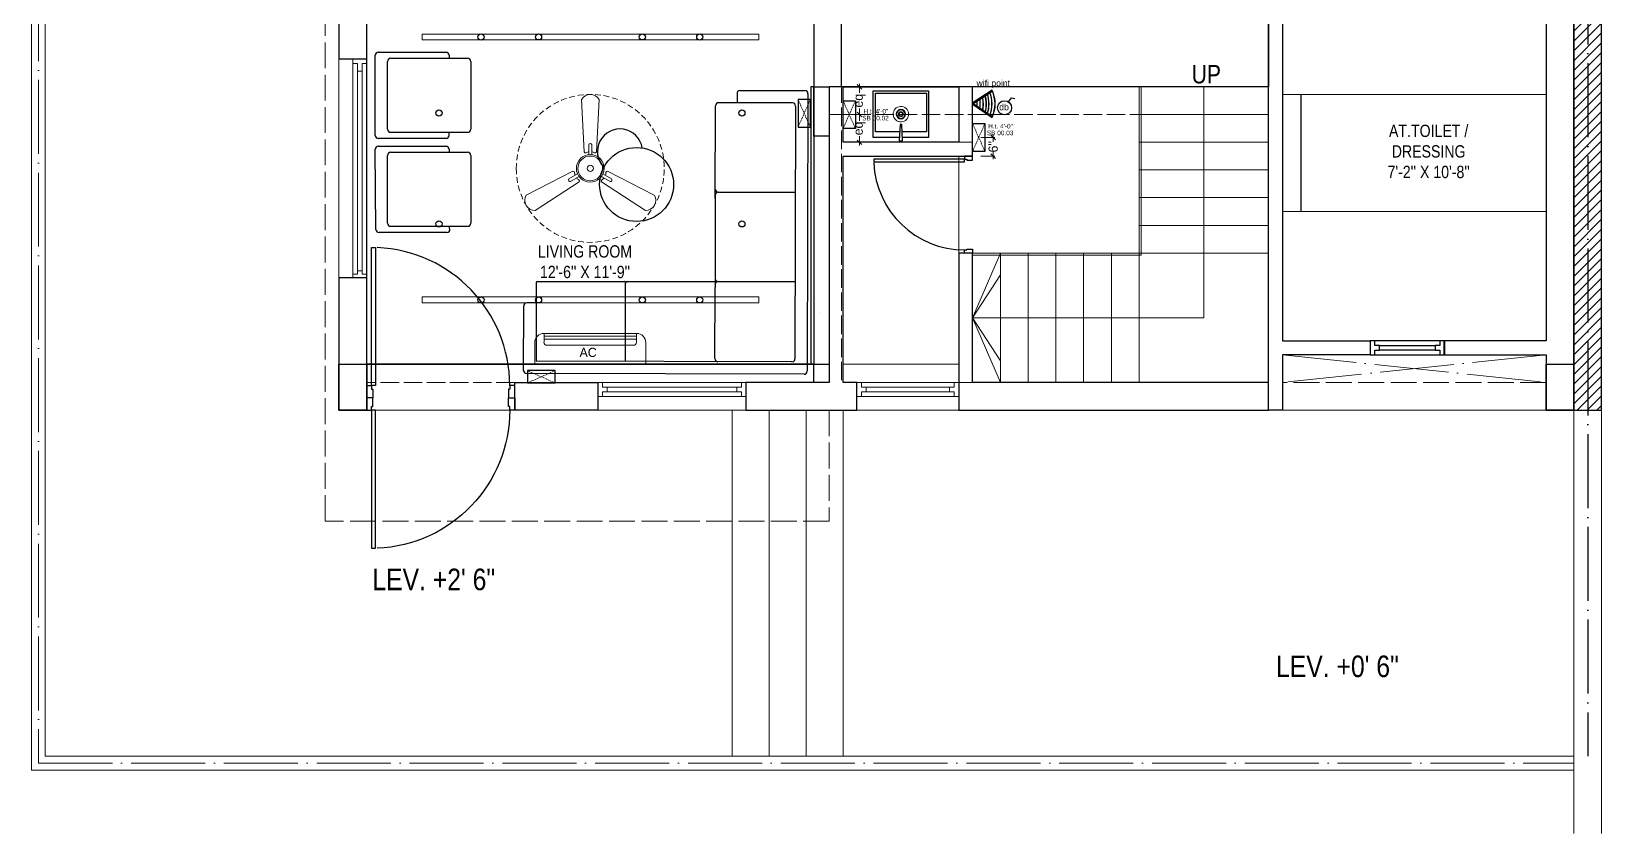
# Model space of a CAD drawing. Header units: millimetres. Extents: x 35877 to 3066687, y -650199 to -40525.
# Drawn here: x 147942 to 148451, y -180470 to -180210 of the extents above; entities that cross this region are included whole.
import ezdxf

# ---------------------------------------------------------------- set-up
doc = ezdxf.new("R2010")
doc.units = ezdxf.units.MM
doc.header["$MEASUREMENT"] = 0
doc.header["$PDMODE"] = 35
for name, pattern in [('ACAD_ISO02W100', [15, 12, -3]), ('ACAD_ISO04W100', [30, 24, -3, 0, -3]), ('DASHED', [0.75, 0.5, -0.25]), ('DASHED2', [0.375, 0.25, -0.125])]:
    doc.linetypes.add(name, pattern=pattern)
doc.layers.get('Defpoints').update_dxf_attribs({"color": 220})
for name, color, linetype, lineweight in [('$TD_AUDIT_GENERATED_(A0BDF17)', 32, 'Continuous', 30), ('COLUMN', 1, 'Continuous', 30), ('dim05', 1, 'Continuous', 13), ('el', 7, 'Continuous', 20), ('ELEC-wires', 1, 'DASHED2', 13), ('Electrical', 84, 'Continuous', 30), ('FIRST FLOOR ( TEXT )', 7, 'Continuous', 9), ('FUR', 250, 'Continuous', 0), ('FURNITURE', 32, 'Continuous', 9), ('furniture dimensions', 1, 'DASHED', 0), ('GROUND FLOOR', 7, 'Continuous', 9), ('GROUND FLOOR  ( HATCH )', 251, 'Continuous', 9), ('GROUND FLOOR  ( PLINE )', 251, 'Continuous', 30), ('GROUND FLOOR ( DW_RAIL )', 7, 'Continuous', 9), ('GROUND FLOOR ( STAIR )', 251, 'Continuous', 9), ('Labelling', 1, 'Continuous', 25), ('Text', 7, 'Continuous', 15), ('wall', 7, 'Continuous', 30), ('X_PLOT', 1, 'Continuous', 9)]:
    doc.layers.add(name, color=color, linetype=linetype, lineweight=lineweight)
for name, color, linetype in [('AR DOOR', 40, 'Continuous'), ('AR ELE-5', 134, 'Continuous'), ('GROUND FLOOR  ( Text )', 251, 'Continuous'), ('Labels and Texts', 8, 'Continuous')]:
    doc.layers.add(name, color=color, linetype=linetype)
doc.layers.add('XX~SLAB ( PLINE )', color=251, linetype='Continuous', plot=False)
doc.styles.add('century g', font='GOTHIC.TTF')
doc.styles.add("Cn_BT_0'-0", font='swissc.ttf')
doc.styles.add('KATHA', font='swissc.ttf')
doc.styles.get("Standard").update_dxf_attribs({"font": 'arial.ttf', "height": 6})
doc.styles.add('TEXT', font='eurr____.ttf')
doc.dimstyles.new('Archana', dxfattribs={"dimtxt": 2, "dimasz": 0.75, "dimexe": 0.5, "dimexo": 0.5, "dimgap": 0, "dimtad": 0, "dimzin": 0, "dimdsep": 46, "dimlunit": 4, "dimtxsty": 'century g', "dimblk": 'OBLIQUE', "dimcen": 0, "dimdle": 1, "dimclrd": 256, "dimclre": 256, "dimclrt": 256, "dimadec": 0, "dimazin": 0, "dimtfac": 1, "dimtofl": 0, "dimtmove": 1, "dimatfit": 3, "dimfxl": 1, "dimfxlon": 1, "dimtolj": 1, "dimtzin": 0, "dimlwd": -1, "dimlwe": -1, "dimarcsym": 0})

# ---------------------------------------------------------------- blocks, each defined once
blk = doc.blocks.new('*U18')
for points in [[(0, 0), (0, 1120), (-30, 1120), (-30, 0)], [(40, 0), (0, 0), (0, -30), (-10, -30), (-10, -100), (40, -100)], [(-1160, 0), (-1120, 0), (-1120, -30), (-1110, -30), (-1110, -100), (-1160, -100)]]:
    blk.add_lwpolyline(points, close=True)
at = {"layer": 'AR ELE-5', "linetype": 'ByBlock', "ltscale": 15}
blk.add_arc((2, -1), 1122, 92.373, 179.9653, dxfattribs=at)
blk = doc.blocks.new('*U20')
for points in [[(0, 0), (0, 1120), (30, 1120), (30, 0)], [(-40, 0), (0, 0), (0, -30), (10, -30), (10, -100), (-40, -100)], [(1160, 0), (1120, 0), (1120, -30), (1110, -30), (1110, -100), (1160, -100)]]:
    blk.add_lwpolyline(points, close=True)
at = {"layer": 'AR ELE-5', "linetype": 'ByBlock', "ltscale": 15}
blk.add_arc((-2, -1), 1122, 0.0347, 87.627, dxfattribs=at)
blk = doc.blocks.new('fan')
at = {"layer": 'Electrical', "lineweight": 15, "ltscale": 20}
for p, q in [((3300835.29, -509900.78), (3300836.47, -509923.43)), ((3300841.81, -509923.43), (3300842.99, -509900.78)), ((3300838.47, -509924.57), (3300838.47, -509920.25)), ((3300839.81, -509920.28), (3300839.81, -509924.57)), ((3300831.66, -509931.77), (3300811.45, -509942.07)), ((3300815.3, -509948.74), (3300834.33, -509936.39)), ((3300829.93, -509935.08), (3300833.64, -509932.93)), ((3300834.31, -509934.09), (3300830.57, -509936.25)), ((3300843.95, -509936.39), (3300862.98, -509948.74)), ((3300847.68, -509936.23), (3300843.97, -509934.09)), ((3300844.64, -509932.93), (3300848.38, -509935.09)), ((3300866.83, -509942.07), (3300846.62, -509931.77))]:
    blk.add_line(p, q, dxfattribs=at)
at = {"layer": 'Electrical', "linetype": 'DASHED', "lineweight": 15, "ltscale": 5}
blk.add_circle((3300839.14, -509930.53), 32, dxfattribs=at)
at = {"layer": 'Electrical', "lineweight": 15, "ltscale": 20}
for centre, major_axis, start_param, end_param in [((3300839.14, -509902.94), (3.12, 3.12), -0.272136, 1.842967), ((3300839.14, -509930.53), (4.24, -4.24), 3.14161, 9.424795), ((3300837.1, -509923.08), (0.51, 0.51), 2.863014, 4.257784), ((3300839.14, -509926.42), (2.27, -2.27), 2.565057, 2.951308), ((3300839.13, -509920.5), (0.501, 0.501), -0.465536, 1.983618), ((3300839.14, -509926.42), (2.27, 2.27), 0.19032, 0.57657), ((3300841.18, -509923.08), (0.51, -0.51), 5.167028, 6.561799), ((3300839.14, -509930.53), (3.77, -3.77), 1.749190548672175e-05, 6.283202799085073), ((3300839.14, -509930.53), (0.943, 0.943), 1.570814, 7.853999), ((3300830.46, -509935.55), (0.501, -0.501), 3.199655, 5.648809), ((3300831.67, -509932.49), (0.51, -0.51), 0.978238, 2.373008), ((3300835.59, -509932.58), (2.27, -2.27), 3.855511, 4.241762), ((3300835.59, -509932.58), (2.27, -2.27), 4.659452, 5.045703), ((3300833.71, -509936.02), (0.51, 0.51), -1.325776, 0.068994), ((3300844.57, -509936.02), (0.51, -0.51), 3.072633, 4.467404), ((3300842.69, -509932.58), (2.27, 2.27), 4.37911, 4.765361), ((3300842.69, -509932.58), (2.27, 2.27), 5.183051, 5.569301), ((3300846.61, -509932.49), (0.51, -0.51), 2.339416, 3.734186), ((3300847.83, -509935.54), (0.501, 0.501), 3.723254, 6.172408), ((3300815.25, -509944.32), (3.12, -3.12), 3.393055, 5.508159), ((3300863.03, -509944.32), (3.12, -3.12), 5.48745, 7.602554)]:
    blk.add_ellipse(centre, major_axis=major_axis, ratio=1, start_param=start_param, end_param=end_param, dxfattribs=at)
blk = doc.blocks.new('ac paln')
at = {"layer": 'Electrical', "lineweight": 15}
for p, q in [((389238.69, -37646.36), (389238.69, -37610.34)), ((389238.69, -37610.34), (389245.67, -37610.34)), ((389244.81, -37642.35), (389244.81, -37614.35)), ((389245.81, -37613.35), (389248.68, -37613.35)), ((389246.82, -37643.35), (389246.82, -37613.35)), ((389247.82, -37643.35), (389247.82, -37613.35)), ((389248.68, -37613.35), (389248.68, -37643.35)), ((389248.68, -37643.35), (389248.68, -37613.35)), ((389245.81, -37643.35), (389248.68, -37643.35)), ((389248.68, -37643.35), (389248.68, -37643.35)), ((389245.67, -37646.36), (389238.69, -37646.36))]:
    blk.add_line(p, q, dxfattribs=at)
for centre, start, end in [((389245.67, -37613.35), 0, 90), ((389245.67, -37643.35), 270, 0)]:
    blk.add_arc(centre, 3.01, start, end, dxfattribs=at)
at = {"layer": 'Electrical', "lineweight": 15, "extrusion": (0, 0, -1)}
for centre, start_param, end_param in [((389245.81, -37614.35), -0.785398, 0.785398), ((389245.81, -37642.35), 3.926991, 5.497787)]:
    blk.add_ellipse(centre, major_axis=(-0.71, 0.71), ratio=1, start_param=start_param, end_param=end_param, dxfattribs=at)
at = {"layer": 'Text', "style": 'TEXT'}
blk.add_text('AC', height=3, rotation=270, dxfattribs=at).set_placement((389241.02, -37624.87))
blk = doc.blocks.new('asaasd')
at = {"layer": 'Electrical', "color": 5, "lineweight": 5, "ltscale": 8}
blk.add_ellipse((4539.27, 3683.15), major_axis=(1.69, -1.84), ratio=1, start_param=-0.785398, end_param=5.497787, dxfattribs=at)
at = {"layer": 'Electrical', "color": 5, "ltscale": 8}
for major_axis, start_param, end_param in [((1.02, -1.1), -0.785398, 5.497787), ((-1.01, -0.93), 0.785398, 7.068583), ((-0.544, -0.501), 0.785398, 7.068583), ((-0.453, -0.417), 0.785398, 7.068583)]:
    blk.add_ellipse((4539.27, 3683.15), major_axis=major_axis, ratio=1, start_param=start_param, end_param=end_param, dxfattribs=at)
blk = doc.blocks.new('6616')
at = {"color": 242, "linetype": 'DASHED', "true_color": 0xcd2027}
for p, q in [((386784.79, -36915.77), (386775.78, -36911.78)), ((386784.79, -36911.78), (386775.78, -36915.77))]:
    blk.add_line(p, q, dxfattribs=at)
at = {"layer": 'ELEC-wires', "color": 5, "linetype": 'ByBlock', "lineweight": 30, "ltscale": 4}
blk.add_lwpolyline([(386775.78, -36911.78), (386784.79, -36911.78), (386784.79, -36915.77), (386775.78, -36915.77)], close=True, dxfattribs=at)
blk = doc.blocks.new('WIFI')
at = {"layer": '$TD_AUDIT_GENERATED_(A0BDF17)', "lineweight": 13, "true_color": 0xc7c8ca}
h = blk.add_hatch(color=9, dxfattribs=at)
h.dxf.hatch_style = 1
h.paths.add_polyline_path([(3320075.15, -510037.5), (3320075.24, -510037.64, -0.206837), (3320083.72, -510037.64), (3320083.82, -510037.5, 0.208331)])
h.paths.add_polyline_path([(3320075.66, -510038.29), (3320075.76, -510038.44, -0.179121), (3320083.18, -510038.42), (3320083.28, -510038.28, 0.181041)])
h.paths.add_polyline_path([(3320076.19, -510039.11), (3320076.29, -510039.25, -0.151306), (3320082.61, -510039.23), (3320082.71, -510039.09, 0.153663)])
h.paths.add_polyline_path([(3320076.65, -510039.81), (3320076.74, -510039.95, -0.127939), (3320082.13, -510039.93), (3320082.23, -510039.78, 0.130675)])
h.paths.add_polyline_path([(3320077.21, -510040.67), (3320077.31, -510040.82, -0.099586), (3320081.53, -510040.79), (3320081.63, -510040.64, 0.102799)])
h.paths.add_polyline_path([(3320077.79, -510041.56), (3320077.89, -510041.71, -0.070714), (3320080.9, -510041.69), (3320081.01, -510041.54, 0.074439)])
h.paths.add_polyline_path([(3320080.36, -510042.46, 0.045415), (3320078.39, -510042.48), (3320078.5, -510042.64, -0.041129), (3320080.25, -510042.62)])
at = {"layer": '$TD_AUDIT_GENERATED_(A0BDF17)', "color": 5, "lineweight": 53}
for q in [(3320075.15, -510037.5), (3320083.82, -510037.5)]:
    blk.add_line((3320079.34, -510043.93), q, dxfattribs=at)
at = {"layer": '$TD_AUDIT_GENERATED_(A0BDF17)', "lineweight": 13}
for centre, radius, start, end in [((3320079.48, -510047.46), 10.86, 66.4636, 113.5364), ((3320079.48, -510048.46), 10.86, 69.5551, 110.602), ((3320079.48, -510048.46), 10.69, 69.7839, 110.4045), ((3320079.48, -510049.45), 10.86, 72.6901, 107.6338), ((3320079.48, -510049.45), 10.69, 72.9716, 107.3874), ((3320079.48, -510050.29), 10.86, 75.3462, 105.1259), ((3320079.48, -510051.29), 10.86, 78.5929, 102.0702), ((3320079.48, -510051.29), 10.69, 78.9794, 101.7278), ((3320079.48, -510052.28), 10.86, 81.9217, 98.9505), ((3320079.48, -510052.28), 10.69, 82.3715, 98.5509), ((3320079.48, -510053.28), 10.86, 85.3513, 95.7524), ((3320079.48, -510053.28), 10.69, 85.8705, 95.2913)]:
    blk.add_arc(centre, radius, start, end, dxfattribs=at)
at = {"layer": '$TD_AUDIT_GENERATED_(A0BDF17)', "color": 252, "lineweight": 13, "true_color": 0x939598}
blk.add_arc((3320079.48, -510047.46), 10.69, 66.6419, 113.3863, dxfattribs=at)
at = {"layer": 'Labels and Texts', "lineweight": 13}
blk.add_arc((3320079.48, -510050.29), 10.69, 75.6739, 104.837, dxfattribs=at)
blk = doc.blocks.new('_Oblique')
at = {"layer": 'wall', "color": 0, "lineweight": -2}
blk.add_line((-0.5, -0.5), (0.5, 0.5), dxfattribs=at)
blk = doc.blocks.new('*D873')
at = {"layer": 'Defpoints', "color": 0, "linetype": 'Continuous', "lineweight": 0, "transparency": 16777216}
for p in [(148205.44, -180227.52), (148205.44, -180236.52), (148210.77, -180236.52)]:
    blk.add_point(p, dxfattribs=at)
at = {"layer": 'furniture dimensions', "color": 5, "linetype": 'ByBlock', "transparency": 16777216}
blk.add_line((148206.77, -180227.52), (148211.27, -180227.52), dxfattribs=at)
at = {"layer": 'furniture dimensions', "color": 5, "linetype": 'Continuous', "transparency": 16777216}
for p, q in [((148210.77, -180226.52), (148210.77, -180229.5)), ((148206.77, -180236.52), (148211.27, -180236.52)), ((148210.77, -180237.52), (148210.77, -180234.53))]:
    blk.add_line(p, q, dxfattribs=at)
at = {"layer": 'furniture dimensions', "color": 5, "linetype": 'Continuous', "transparency": 16777216, "xscale": 1.5, "yscale": 1.5, "zscale": 1.5}
for p, rotation in [((148210.77, -180227.52), 90), ((148210.77, -180236.52), 270)]:
    blk.add_blockref('_Oblique', p, dxfattribs=dict(at, rotation=rotation))
at = {"layer": 'furniture dimensions', "linetype": 'Continuous', "lineweight": 0, "transparency": 16777216, "insert": (148210.77, -180232.02), "char_height": 3, "attachment_point": 5, "rotation": 90, "style": 'century g'}
blk.add_mtext('\\A1;eq', dxfattribs=at)
blk = doc.blocks.new('*D874')
at = {"layer": 'Defpoints', "color": 0, "linetype": 'Continuous', "lineweight": 0, "transparency": 16777216}
for p in [(148205.44, -180236.52), (148210.77, -180236.52), (148205.44, -180245.52)]:
    blk.add_point(p, dxfattribs=at)
at = {"layer": 'furniture dimensions', "color": 5, "linetype": 'Continuous', "transparency": 16777216}
for p, q in [((148206.77, -180236.52), (148211.27, -180236.52)), ((148210.77, -180235.52), (148210.77, -180238.5)), ((148210.77, -180246.52), (148210.77, -180243.53))]:
    blk.add_line(p, q, dxfattribs=at)
at = {"layer": 'furniture dimensions', "color": 5, "linetype": 'ByBlock', "transparency": 16777216}
blk.add_line((148206.77, -180245.52), (148211.27, -180245.52), dxfattribs=at)
at = {"layer": 'furniture dimensions', "color": 5, "linetype": 'Continuous', "transparency": 16777216, "xscale": 1.5, "yscale": 1.5, "zscale": 1.5}
for p, rotation in [((148210.77, -180236.52), 90), ((148210.77, -180245.52), 270)]:
    blk.add_blockref('_Oblique', p, dxfattribs=dict(at, rotation=rotation))
at = {"layer": 'furniture dimensions', "linetype": 'Continuous', "lineweight": 0, "transparency": 16777216, "insert": (148210.77, -180241.02), "char_height": 3, "attachment_point": 5, "rotation": 90, "style": 'century g'}
blk.add_mtext('\\A1;eq', dxfattribs=at)
blk = doc.blocks.new('*D877')
at = {"layer": 'Defpoints', "color": 0, "linetype": 'Continuous', "lineweight": 0, "transparency": 16777216}
for p in [(148249.43, -180243.95), (148247.44, -180250.02), (148254.12, -180250.02)]:
    blk.add_point(p, dxfattribs=at)
at = {"layer": 'furniture dimensions', "color": 5, "linetype": 'ByBlock', "transparency": 16777216}
blk.add_line((148250.12, -180243.95), (148254.62, -180243.95), dxfattribs=at)
at = {"layer": 'furniture dimensions', "color": 5, "linetype": 'Continuous', "transparency": 16777216}
for p, q in [((148254.12, -180242.95), (148254.12, -180245.37)), ((148254.12, -180251.02), (148254.12, -180248.6)), ((148250.12, -180250.02), (148254.62, -180250.02))]:
    blk.add_line(p, q, dxfattribs=at)
at = {"layer": 'furniture dimensions', "color": 5, "linetype": 'Continuous', "transparency": 16777216, "xscale": 1.5, "yscale": 1.5, "zscale": 1.5}
for p, rotation in [((148254.12, -180243.95), 90), ((148254.12, -180250.02), 270)]:
    blk.add_blockref('_Oblique', p, dxfattribs=dict(at, rotation=rotation))
at = {"layer": 'furniture dimensions', "linetype": 'Continuous', "lineweight": 0, "transparency": 16777216, "insert": (148254.12, -180246.98), "char_height": 3, "attachment_point": 5, "rotation": 90, "style": 'century g'}
blk.add_mtext('\\A1;6"', dxfattribs=at)

msp = doc.modelspace()

# ---------------------------------------------------------------- hatches: boundary and pattern name
at = {"layer": 'GROUND FLOOR  ( HATCH )', "transparency": 33554687}
h = msp.add_hatch(dxfattribs=at)
h.set_pattern_fill('ANSI31', color=6, scale=18, style=0)
h.set_pattern_definition([(45, (31910.7547, -17713.3043), (-1.590990258, 1.590990258), [])])
h.paths.add_polyline_path([(148451.441, -179988.979), (148442.441, -179988.979), (148442.441, -180332.479), (148451.441, -180332.479)])

# ---------------------------------------------------------------- linework, layer by layer
at = {"layer": 'COLUMN', "transparency": 33554687, "elevation": -0.005}
for points in [[(148041.941, -180317.479), (148050.941, -180317.479), (148050.941, -180332.479), (148041.941, -180332.479)], [(148433.441, -180317.479), (148442.441, -180317.479), (148442.441, -180332.479), (148433.441, -180332.479)]]:
    msp.add_lwpolyline(points, close=True, dxfattribs=at)
at = {"layer": 'FUR', "transparency": 33554687}
msp.add_line((148197.809, -180300.79, -0.005), (148197.809, -180300.79, -0.005), dxfattribs=at)
msp.add_line((148197.809, -180300.79, -0.005), (148197.809, -180300.79, -0.005), dxfattribs=at)
at = {"layer": 'FUR', "color": 9, "lineweight": 30, "true_color": 0xc7c8ca, "transparency": 33554687}
msp.add_line((148169.845, -180309.337, -0.005), (148169.845, -180309.337, -0.005), dxfattribs=at)
at = {"layer": 'FURNITURE', "color": 9, "lineweight": 30, "true_color": 0xc7c8ca, "transparency": 33554687}
for p, q in [((148053.668, -180243.259, -0.005), (148053.668, -180217.259, -0.005)), ((148054.668, -180216.259, -0.005), (148076.668, -180216.259, -0.005)), ((148058.668, -180218.259, -0.005), (148083.668, -180218.259, -0.005)), ((148077.668, -180217.259, -0.005), (148077.668, -180218.259, -0.005)), ((148057.668, -180241.259, -0.005), (148057.668, -180219.259, -0.005)), ((148084.668, -180219.259, -0.005), (148084.668, -180241.259, -0.005)), ((148195.941, -180227.479, -0.005), (148194.941, -180227.479, -0.005)), ((148194.941, -180227.479, -0.005), (148194.941, -180317.479, -0.005)), ((148163.973, -180263.665, -0.005), (148164.043, -180233.665, -0.005)), ((148189.027, -180232.738, -0.005), (148165.045, -180232.667, -0.005)), ((148171.04, -180229.685, -0.005), (148171.032, -180232.685, -0.005)), ((148172.043, -180228.688, -0.005), (148193.043, -180228.742, -0.005)), ((148190.03, -180233.735, -0.005), (148189.815, -180315.78, -0.005)), ((148194.04, -180229.745, -0.005), (148193.805, -180319.79, -0.005)), ((148058.668, -180242.259, -0.005), (148061.668, -180242.259, -0.005)), ((148061.668, -180242.259, -0.005), (148083.668, -180242.259, -0.005)), ((148077.668, -180243.259, -0.005), (148077.668, -180242.259, -0.005)), ((148053.932, -180273.777, -0.005), (148053.668, -180247.759, -0.005)), ((148076.668, -180244.259, -0.005), (148054.668, -180244.259, -0.005)), ((148054.668, -180246.759, -0.005), (148076.668, -180246.759, -0.005)), ((148058.668, -180248.759, -0.005), (148083.668, -180248.759, -0.005)), ((148077.668, -180247.759, -0.005), (148077.668, -180248.759, -0.005)), ((148057.668, -180271.759, -0.005), (148057.668, -180249.759, -0.005)), ((148084.668, -180249.759, -0.005), (148084.668, -180271.759, -0.005)), ((148163.968, -180262.673, -0.005), (148163.898, -180292.653, -0.005)), ((148164.971, -180261.675, -0.005), (148189.957, -180261.743, -0.005)), ((148058.668, -180272.759, -0.005), (148061.668, -180272.759, -0.005)), ((148061.668, -180272.759, -0.005), (148083.668, -180272.759, -0.005)), ((148077.932, -180273.777, -0.005), (148077.668, -180272.759, -0.005)), ((148076.932, -180274.777, -0.005), (148054.932, -180274.777, -0.005)), ((148105.881, -180291.153, -0.005), (148105.881, -180316.555, -0.005)), ((148106.382, -180290.654, -0.005), (148134.451, -180290.674, -0.005)), ((148134.839, -180316.632, -0.005), (148134.907, -180291.168, -0.005)), ((148135.407, -180290.674, -0.005), (148189.877, -180290.713, -0.005)), ((148163.828, -180315.71, -0.005), (148163.898, -180292.653, -0.005)), ((148101.805, -180319.545, -0.005), (148101.859, -180298.65, -0.005)), ((148105.862, -180297.661, -0.005), (148102.862, -180297.653, -0.005)), ((148050.943, -180323.479, -0.005), (148050.941, -180317.496, -0.005)), ((148050.941, -180317.517, -0.005), (148195.941, -180317.517, -0.005)), ((148188.813, -180316.777, -0.005), (148105.881, -180316.555, -0.005)), ((148192.802, -180320.787, -0.005), (148102.802, -180320.547, -0.005))]:
    msp.add_line(p, q, dxfattribs=at)
at = {"layer": 'FURNITURE', "color": 1, "lineweight": 0, "transparency": 33554687, "elevation": -0.005}
for points in [[(148068.922, -180210.378), (148178.065, -180210.378), (148178.065, -180212.254), (148068.922, -180212.254)], [(148068.922, -180297.579), (148178.065, -180297.579), (148178.065, -180295.703), (148068.922, -180295.703)]]:
    msp.add_lwpolyline(points, close=True, dxfattribs=at)
at = {"layer": 'FURNITURE', "color": 9, "lineweight": 30, "true_color": 0xc7c8ca, "transparency": 33554687, "elevation": -0.005}
for points in [[(148223.693, -180243.938), (148215.182, -180243.924), (148215.191, -180228.83), (148233.191, -180228.851), (148233.182, -180243.944), (148224.67, -180243.939)], [(148223.781, -180242.138), (148215.904, -180242.124), (148215.911, -180229.551), (148232.471, -180229.57), (148232.463, -180242.144), (148224.585, -180242.138)]]:
    msp.add_lwpolyline(points, dxfattribs=at)
at = {"layer": 'FURNITURE', "color": 1, "lineweight": 30, "ltscale": 4, "transparency": 33554687, "elevation": -0.005}
msp.add_lwpolyline([(148259.086, -180232.423), (148260.005, -180231.098), (148261.188, -180231.285)], dxfattribs=at)
at = {"layer": 'FURNITURE', "color": 9, "lineweight": 30, "true_color": 0xc7c8ca, "transparency": 33554687, "elevation": -0.005}
msp.add_lwpolyline([(148224.47, -180239.722), (148223.899, -180239.722), (148223.641, -180245.019), (148224.721, -180245.019)], close=True, dxfattribs=at)
at = {"layer": 'FURNITURE', "color": 240, "lineweight": 30, "true_color": 0xed1f24, "transparency": 33554687}
for centre in [(148088.027, -180211.316, -0.005), (148106.675, -180211.303, -0.005), (148140.312, -180211.303, -0.005), (148158.96, -180211.316, -0.005), (148074.373, -180235.979, -0.005), (148172.614, -180235.979, -0.005), (148074.373, -180271.979, -0.005), (148172.614, -180271.979, -0.005), (148088.027, -180296.641, -0.005), (148106.675, -180296.654, -0.005), (148140.312, -180296.654, -0.005), (148158.96, -180296.641, -0.005)]:
    msp.add_circle(centre, 1, dxfattribs=at)
at = {"layer": 'FURNITURE', "color": 1, "lineweight": 30, "ltscale": 4, "transparency": 33554687}
msp.add_circle((148257.802, -180234.321, -0.005), 2.291, dxfattribs=at)
at = {"layer": 'FURNITURE', "color": 9, "lineweight": 30, "true_color": 0xc7c8ca, "transparency": 33554687}
for centre, radius in [((148224.187, -180236.377, -0.005), 0.72), ((148138.475, -180259.211, 0.064), 12)]:
    msp.add_circle(centre, radius, dxfattribs=at)
for centre, radius, start, end in [((148054.668, -180217.259, -0.005), 1, 90, 180), ((148058.668, -180219.259, -0.005), 1, 90, 180), ((148076.668, -180217.259, -0.005), 1, 0, 90), ((148083.668, -180219.259, -0.005), 1, 0, 90), ((148165.043, -180233.667, -0.005), 1, 89.852, 179.852), ((148172.04, -180229.688, -0.005), 1, 89.852, 179.852), ((148189.03, -180233.738, -0.005), 1, 0.148, 90.148), ((148193.04, -180229.742, -0.005), 1, 359.852, 89.852), ((148054.668, -180243.259, -0.005), 1, 180, 270), ((148058.668, -180241.259, -0.005), 1, 180, 270), ((148076.668, -180243.259, -0.005), 1, 270, 0), ((148083.668, -180241.259, -0.005), 1, 270, 0), ((148133.066, -180248.5, 0.064), 7.313, 9.04978, 224.53227), ((148054.668, -180247.759, -0.005), 1, 90, 180), ((148058.668, -180249.759, -0.005), 1, 90, 180), ((148076.668, -180247.759, -0.005), 1, 0, 90), ((148083.668, -180249.759, -0.005), 1, 0, 90), ((148164.968, -180262.675, -0.005), 1, 89.852, 179.852), ((148164.973, -180260.675, -0.005), 1, 179.852, 269.852), ((148054.932, -180273.777, -0.005), 1, 180, 270), ((148058.668, -180271.759, -0.005), 1, 180, 270), ((148076.932, -180273.777, -0.005), 1, 270, 0), ((148083.668, -180271.759, -0.005), 1, 270, 0), ((148164.898, -180289.695, -0.005), 1, 179.852, 269.852), ((148106.381, -180291.154, -0.005), 0.5, 89.852, 179.852), ((148134.407, -180291.172, -0.005), 0.5, 359.852, 89.852), ((148135.407, -180291.174, -0.005), 0.5, 89.852, 179.852), ((148164.893, -180291.695, -0.005), 1, 89.852, 179.852), ((148102.859, -180298.653, -0.005), 1, 89.852, 179.852), ((148102.805, -180319.547, -0.005), 1, 179.852, 269.852), ((148164.828, -180315.712, -0.005), 1, 179.852, 269.852), ((148164.828, -180315.712, -0.005), 1, 179.852, 269.852), ((148188.815, -180315.777, -0.005), 1, 269.852, 359.852), ((148192.805, -180319.787, -0.005), 1, 269.852, 359.852)]:
    msp.add_arc(centre, radius, start, end, dxfattribs=at)
at = {"layer": 'furniture dimensions', "color": 9, "linetype": 'Continuous', "lineweight": 30, "true_color": 0xc7c8ca, "transparency": 33554687}
for p, q in [((148050.941, -180317.517, -0.005), (148050.941, -180181.979, -0.005)), ((148195.941, -180181.979, -0.005), (148195.941, -180317.517, -0.005)), ((148195.941, -180317.517, -0.005), (148050.941, -180317.517, -0.005))]:
    msp.add_line(p, q, dxfattribs=at)
at = {"layer": 'furniture dimensions', "color": 9, "linetype": 'Continuous', "lineweight": 30, "true_color": 0xc7c8ca, "transparency": 33554687, "elevation": -0.005}
for points in [[(148204.941, -180186.979), (148343.441, -180186.979), (148343.441, -180227.479), (148204.941, -180227.479)], [(148205.441, -180227.479), (148242.941, -180227.479), (148242.941, -180245.479), (148205.441, -180245.479)]]:
    msp.add_lwpolyline(points, close=True, dxfattribs=at)
at = {"layer": 'GROUND FLOOR', "transparency": 33554687}
for p, q in [((148442.441, -179948.93, -0.005), (148442.441, -180469.863, -0.005)), ((148451.441, -179948.93, -0.005), (148451.441, -180469.863, -0.005)), ((147942.191, -179982.229, -0.005), (147942.191, -180449.229, -0.005)), ((147946.691, -179986.729, -0.005), (147946.691, -180444.729, -0.005)), ((148050.941, -180182.479, -0.005), (148050.941, -180332.479, -0.005)), ((148050.941, -180182.479, -0.005), (148050.941, -180332.479, -0.005)), ((148343.441, -180177.979, -0.005), (148343.441, -180332.479, -0.005)), ((148433.441, -180182.479, -0.005), (148433.441, -180309.979, -0.005)), ((148347.941, -180186.979, -0.005), (148347.941, -180309.979, -0.005)), ((148041.941, -180218.479, -0.005), (148041.941, -180289.479, -0.005)), ((148050.941, -180218.479, -0.005), (148041.941, -180218.479, -0.005)), ((148242.941, -180245.479, -0.005), (148242.941, -180227.479, -0.005)), ((148247.441, -180249.979, -0.005), (148247.441, -180227.479, -0.005)), ((148347.941, -180229.979, -0.005), (148433.441, -180229.979, -0.005)), ((148242.941, -180332.479, -0.005), (148242.941, -180249.979, -0.005)), ((148347.941, -180267.979, -0.005), (148433.441, -180267.979, -0.005)), ((148247.441, -180323.479, -0.005), (148247.441, -180281.479, -0.005)), ((148050.941, -180289.479, -0.005), (148041.941, -180289.479, -0.005)), ((148379.441, -180309.979, -0.005), (148433.441, -180309.979, -0.005)), ((148400.441, -180309.979, -0.005), (148400.441, -180314.479, -0.005)), ((148347.941, -180314.479, -0.005), (148347.941, -180332.479, -0.005)), ((148379.441, -180314.479, -0.005), (148433.441, -180314.479, -0.005)), ((148433.441, -180314.479, -0.005), (148433.441, -180332.479, -0.005)), ((148200.941, -180323.479, -0.005), (148098.941, -180323.479, -0.005)), ((148098.941, -180323.479, -0.005), (148098.941, -180332.479, -0.005)), ((148343.441, -180323.479, -0.005), (148209.941, -180323.479, -0.005)), ((148442.441, -180332.479, -0.005), (148041.941, -180332.479, -0.005)), ((148169.441, -180332.479, -0.005), (148169.441, -180444.729, -0.005)), ((148181.441, -180332.479, -0.005), (148181.441, -180444.729, -0.005)), ((148193.441, -180332.479, -0.005), (148193.441, -180444.729, -0.005)), ((148205.441, -180332.479, -0.005), (148205.441, -180444.729, -0.005)), ((147946.691, -180444.729, -0.005), (148442.441, -180444.729, -0.005)), ((147942.191, -180449.229, -0.005), (148442.441, -180449.229, -0.005))]:
    msp.add_line(p, q, dxfattribs=at)
at = {"layer": 'GROUND FLOOR', "color": 1, "linetype": 'ACAD_ISO04W100', "transparency": 33554687}
for p, q in [((148446.941, -179948.93, -0.005), (148446.941, -180332.479, -0.005)), ((148347.941, -180314.479, -0.005), (148433.441, -180323.479, -0.005)), ((148433.441, -180314.479, -0.005), (148347.941, -180323.479, -0.005))]:
    msp.add_line(p, q, dxfattribs=at)
at = {"layer": 'GROUND FLOOR', "color": 5, "transparency": 33554687}
msp.add_line((148247.441, -180249.979, -0.005), (148205.441, -180249.979, -0.005), dxfattribs=at)
at = {"layer": 'GROUND FLOOR', "linetype": 'ACAD_ISO02W100', "ltscale": 0.7, "transparency": 33554687}
msp.add_line((148433.441, -180323.479, -0.005), (148347.941, -180323.479, -0.005), dxfattribs=at)
at = {"layer": 'GROUND FLOOR', "color": 1, "linetype": 'ACAD_ISO04W100', "transparency": 33554687, "elevation": -0.005}
msp.add_lwpolyline([(148442.441, -179984.479), (147944.441, -179984.479), (147944.441, -180446.979), (148442.441, -180446.979)], dxfattribs=at)
at = {"layer": 'GROUND FLOOR', "color": 6, "lineweight": 30, "transparency": 33554687, "elevation": -0.005}
msp.add_lwpolyline([(148451.441, -179988.979), (148442.441, -179988.979), (148442.441, -180332.479), (148451.441, -180332.479)], close=True, dxfattribs=at)
at = {"layer": 'GROUND FLOOR', "color": 1, "linetype": 'ACAD_ISO02W100', "ltscale": 0.7, "transparency": 33554687, "elevation": -0.005}
msp.add_lwpolyline([(148200.941, -180332.479), (148200.941, -180368.479), (148037.441, -180368.479), (148037.441, -180015.979), (148041.941, -180015.979)], dxfattribs=at)
at = {"layer": 'GROUND FLOOR', "transparency": 33554687, "elevation": -0.005}
msp.add_lwpolyline([(148301.441, -180227.479), (148301.441, -180281.479), (148247.441, -180281.479)], dxfattribs=at)
at = {"layer": 'GROUND FLOOR  ( PLINE )', "lineweight": 0, "transparency": 33554687}
msp.add_line((148242.941, -180317.479, -0.005), (148205.441, -180317.479, -0.005), dxfattribs=at)
at = {"layer": 'GROUND FLOOR  ( PLINE )', "transparency": 33554687, "elevation": -0.005}
for points in [[(148442.441, -180039.979), (148397.441, -180039.979), (148397.441, -180048.979), (148437.941, -180048.979), (148437.941, -180177.979), (148401.945, -180177.977), (148401.945, -180182.477), (148433.441, -180182.479), (148433.441, -180309.979), (148400.441, -180309.979), (148400.441, -180314.479), (148433.441, -180314.479), (148433.441, -180332.479), (148442.441, -180332.479)], [(148050.941, -180182.479), (148083.884, -180182.479), (148083.884, -180177.979), (148050.941, -180177.979), (148050.941, -180167.479), (148041.941, -180167.479), (148041.941, -180218.479), (148050.941, -180218.479)], [(148343.441, -180323.479), (148247.441, -180323.479), (148247.441, -180281.479), (148242.941, -180281.479), (148242.941, -180332.479), (148343.441, -180332.479)], [(148050.941, -180289.479), (148041.941, -180289.479), (148041.941, -180332.479), (148050.941, -180332.479)], [(148098.941, -180323.479), (148125.941, -180323.479), (148125.941, -180332.479), (148098.941, -180332.479)]]:
    msp.add_lwpolyline(points, close=True, dxfattribs=at)
for points in [[(148347.941, -180309.979), (148376.436, -180309.979), (148376.436, -180314.479), (148347.941, -180314.479), (148347.941, -180332.479), (148343.441, -180332.479), (148343.441, -180177.979), (148371.941, -180177.979), (148371.941, -180182.479), (148358.441, -180182.479)], [(148347.941, -180186.979), (148347.941, -180309.979)], [(148205.441, -180323.479), (148205.441, -180249.979), (148247.441, -180249.979), (148247.441, -180227.479), (148242.941, -180227.479), (148242.941, -180245.479), (148205.441, -180245.479), (148205.441, -180227.479), (148200.941, -180227.479), (148200.941, -180323.479), (148173.941, -180323.479), (148173.941, -180332.479), (148205.441, -180332.479)], [(148353.941, -180229.979), (148353.941, -180267.979)], [(148205.441, -180332.479), (148205.441, -180332.479), (148209.941, -180332.479), (148209.941, -180323.479), (148205.441, -180323.479)]]:
    msp.add_lwpolyline(points, dxfattribs=at)
at = {"layer": 'GROUND FLOOR ( DW_RAIL )', "transparency": 33554687, "elevation": -0.005}
for points in [[(148050.941, -180289.479), (148050.941, -180288.281), (148049.441, -180288.281), (148049.441, -180287.215), (148047.941, -180287.215), (148047.941, -180222.479), (148049.441, -180222.479), (148049.441, -180219.979), (148050.941, -180219.979), (148050.941, -180218.479), (148046.441, -180218.479), (148046.441, -180219.979), (148047.941, -180219.979), (148047.941, -180222.479), (148049.441, -180222.479), (148049.441, -180287.215), (148047.941, -180287.215), (148047.941, -180288.35), (148046.441, -180288.35), (148046.441, -180289.479), (148050.941, -180289.479), (148050.941, -180218.479), (148046.441, -180218.479), (148046.441, -180289.479)], [(148125.941, -180323.479), (148173.941, -180323.479), (148173.941, -180332.479), (148125.941, -180332.479)], [(148173.941, -180323.479), (148172.441, -180323.479), (148172.441, -180324.979), (148170.941, -180324.979), (148170.941, -180326.479), (148128.941, -180326.479), (148128.941, -180324.979), (148127.441, -180324.979), (148127.441, -180323.479), (148125.941, -180323.479), (148125.941, -180327.979), (148127.441, -180327.979), (148127.441, -180326.479), (148128.941, -180326.479), (148128.941, -180324.979), (148170.941, -180324.979), (148170.941, -180326.479), (148172.441, -180326.479), (148172.441, -180327.979), (148173.941, -180327.979), (148173.941, -180323.479), (148125.941, -180323.479), (148125.941, -180327.979), (148173.941, -180327.979)], [(148242.941, -180323.479), (148241.441, -180323.479), (148241.441, -180324.979), (148239.941, -180324.979), (148239.941, -180326.479), (148212.941, -180326.479), (148212.941, -180324.979), (148211.441, -180324.979), (148211.441, -180323.479), (148209.941, -180323.479), (148209.941, -180327.979), (148211.441, -180327.979), (148211.441, -180326.479), (148212.941, -180326.479), (148212.941, -180324.979), (148239.941, -180324.979), (148239.941, -180326.479), (148241.441, -180326.479), (148241.441, -180327.979), (148242.941, -180327.979), (148242.941, -180323.479), (148209.941, -180323.479), (148209.941, -180327.979), (148242.941, -180327.979)]]:
    msp.add_lwpolyline(points, close=True, dxfattribs=at)
at = {"layer": 'GROUND FLOOR ( STAIR )', "transparency": 33554687}
for p, q in [((148343.441, -180227.479, -0.005), (148301.441, -180227.479, -0.005)), ((148301.441, -180227.479, -0.005), (148301.441, -180323.479, -0.005)), ((148343.441, -180236.479, -0.005), (148301.441, -180236.479, -0.005)), ((148343.441, -180245.479, -0.005), (148301.441, -180245.479, -0.005)), ((148343.441, -180254.479, -0.005), (148301.441, -180254.479, -0.005)), ((148343.441, -180263.479, -0.005), (148301.441, -180263.479, -0.005)), ((148343.441, -180272.479, -0.005), (148301.441, -180272.479, -0.005)), ((148343.441, -180281.479, -0.005), (148247.441, -180281.479, -0.005)), ((148256.441, -180281.479, -0.005), (148256.441, -180323.479, -0.005)), ((148265.441, -180281.479, -0.005), (148265.441, -180323.479, -0.005)), ((148274.441, -180281.479, -0.005), (148274.441, -180323.479, -0.005)), ((148283.441, -180281.479, -0.005), (148283.441, -180323.479, -0.005)), ((148292.441, -180281.479, -0.005), (148292.441, -180323.479, -0.005))]:
    msp.add_line(p, q, dxfattribs=at)
at = {"layer": 'GROUND FLOOR ( STAIR )', "color": 5, "linetype": 'ACAD_ISO02W100', "ltscale": 0.7, "transparency": 33554687}
msp.add_line((148247.441, -180245.479, -0.005), (148205.441, -180245.479, -0.005), dxfattribs=at)
at = {"layer": 'GROUND FLOOR ( STAIR )', "transparency": 33554687, "elevation": -0.005}
msp.add_lwpolyline([(148247.441, -180302.479), (148256.441, -180281.479), (148256.441, -180288.479), (148247.441, -180302.479), (148256.441, -180323.479), (148256.441, -180316.479), (148247.441, -180302.479), (148322.441, -180302.479), (148322.441, -180227.479)], dxfattribs=at)
msp.add_lwpolyline([(148247.441, -180281.479), (148301.441, -180281.479), (148301.441, -180227.479), (148302.141, -180227.479), (148302.141, -180282.179), (148247.441, -180282.179)], close=True, dxfattribs=at)
at = {"layer": 'Labelling', "color": 251, "linetype": 'ACAD_ISO02W100', "lineweight": 0, "ltscale": 0.5, "true_color": 0x636466, "transparency": 33554687}
for p, q in [((148195.941, -180322.728, -0.005), (148195.941, -180048.979, -0.005)), ((148204.941, -180322.728, -0.005), (148204.941, -180048.979, -0.005)), ((148205.441, -180227.479, -0.005), (148343.441, -180227.479, -0.005)), ((148200.941, -180236.479, -0.005), (148343.441, -180236.479, -0.005)), ((148098.941, -180323.479, -0.005), (148050.941, -180323.479, -0.005))]:
    msp.add_line(p, q, dxfattribs=at)
at = {"layer": 'Labelling', "lineweight": 30, "ltscale": 10, "transparency": 33554687, "elevation": -0.005}
for points in [[(148195.941, -180227.479), (148200.941, -180227.479), (148200.941, -180243.479), (148195.941, -180243.479)], [(148195.941, -180317.479), (148200.941, -180317.479), (148200.941, -180323.479), (148195.941, -180323.479)]]:
    msp.add_lwpolyline(points, close=True, dxfattribs=at)
at = {"layer": 'X_PLOT', "linetype": 'ACAD_ISO04W100', "lineweight": 30, "transparency": 33554687}
msp.add_line((148446.941, -179948.93, -0.005), (148446.941, -180444.729, -0.005), dxfattribs=at)
at = {"layer": 'XX~SLAB ( PLINE )', "transparency": 33554687, "elevation": -0.005}
msp.add_lwpolyline([(148400.436, -180309.979), (148398.936, -180309.979), (148398.936, -180311.479), (148397.436, -180311.479), (148397.436, -180312.979), (148379.436, -180312.979), (148379.436, -180311.479), (148377.936, -180311.479), (148377.936, -180309.979), (148376.436, -180309.979), (148376.436, -180314.479), (148377.936, -180314.479), (148377.936, -180312.979), (148379.436, -180312.979), (148379.436, -180311.479), (148397.436, -180311.479), (148397.436, -180312.979), (148398.936, -180312.979), (148398.936, -180314.479), (148400.436, -180314.479), (148400.436, -180309.979), (148376.436, -180309.979), (148376.436, -180314.479), (148400.436, -180314.479)], close=True, dxfattribs=at)

# ---------------------------------------------------------------- block references
at = {"transparency": 33554687, "xscale": -1}
msp.add_blockref('asaasd', (152763.455, -183919.527, -0.005), dxfattribs=at)
at = {"color": 1, "lineweight": 35, "transparency": 33554687, "rotation": 270}
msp.add_blockref('WIFI', (658291.37, 3139846.443, -0.005), dxfattribs=at)
at = {"layer": 'AR DOOR', "linetype": 'ByBlock', "lineweight": -2, "transparency": 33554687, "extrusion": (0, 0, -1)}
for name, p, xscale, yscale, zscale, rotation in [('*U18', (-148244.816, -180251.029, 0.005), -0.02624999999989069, 0.02624999999989069, -0.02624999999989069, 270), ('*U20', (-148052.541, -180332.479, 0.005), 0.04000000000002399, 0.04000000000002399, -0.04000000000002399, 180)]:
    msp.add_blockref(name, p, dxfattribs=dict(at, xscale=xscale, yscale=yscale, zscale=zscale, rotation=rotation))
at = {"layer": 'AR DOOR', "linetype": 'ByBlock', "lineweight": -2, "transparency": 33554687, "extrusion": (0, 0, -1), "xscale": -0.04000000000002399, "yscale": 0.04000000000002399, "zscale": -0.04000000000002399}
msp.add_blockref('*U20', (-148052.541, -180324.479, 0.005), dxfattribs=at)
at = {"layer": 'dim05', "color": 1, "lineweight": 35, "transparency": 33554687, "xscale": -0.7500069902881101, "yscale": 0.7500069902881101, "zscale": 0.7500069902881101}
msp.add_blockref('fan', (2623775.87, 202197.482, -0.005), dxfattribs=at)
at = {"layer": 'el', "color": 1, "transparency": 33554687, "xscale": -1}
for p, rotation in [((111279.047, 206544.185, -0.005), 90.00000000012014), ((-238672.717, -217235.386, -0.005), 180.0000000001202)]:
    msp.add_blockref('6616', p, dxfattribs=dict(at, rotation=rotation))
at = {"layer": 'el', "color": 1, "transparency": 33554687, "rotation": 90}
for p in [(111293.657, -567016.804, -0.005), (111335.657, -567024.235, -0.005)]:
    msp.add_blockref('6616', p, dxfattribs=at)
at = {"layer": 'el', "color": 18, "true_color": 0x000000, "transparency": 33554687, "rotation": 90}
msp.add_blockref('ac paln', (110495.091, -569556.205, -0.005), dxfattribs=at)

# ---------------------------------------------------------------- texts
at = {"layer": 'Electrical', "color": 5, "transparency": 33554687}
for s, height, p in [('wifi point', 2, (148248.717, -180227.31, 0.023)), ('SB 00.02 ', 1.5, (148211.643, -180238.402, -0.005)), ('SB 00.03 ', 1.5, (148252.053, -180243.226, -0.005))]:
    msp.add_text(s, height=height, dxfattribs=at).set_placement(p)
at = {"layer": 'Electrical', "color": 240, "true_color": 0xed1f24, "transparency": 33554687}
for p in [(148212.094, -180236.204, -0.005), (148252.504, -180241.028, -0.005)]:
    msp.add_text('H.t. 4\'-0"', height=1.5, dxfattribs=at).set_placement(p)
at = {"layer": 'Electrical', "color": 1, "transparency": 33554687, "insert": (148259.223, -180233.085, -0.005), "char_height": 2.0357, "attachment_point": 3}
msp.add_mtext_dynamic_manual_height_columns('db', width=2.03575, gutter_width=0.679, heights=[2.601], dxfattribs=at)
at = {"layer": 'FIRST FLOOR ( TEXT )', "transparency": 33554687, "char_height": 4, "attachment_point": 5, "style": 'KATHA'}
for s, insert in [("AT.TOILET /\\PDRESSING\\P7'-2'' X 10'-8''", (148395.348, -180248.495, -0.005)), ("LIVING ROOM\\P12'-6'' X 11'-9''", (148121.735, -180284.288, -0.011))]:
    msp.add_mtext(s, dxfattribs=dict(at, insert=insert))
at = {"layer": 'GROUND FLOOR  ( Text )', "transparency": 33554687, "insert": (148323.229, -180223.453, -0.005), "char_height": 6, "attachment_point": 5, "style": "Cn_BT_0'-0"}
msp.add_mtext('UP', dxfattribs=at)
at = {"layer": 'GROUND FLOOR  ( Text )', "color": 1, "transparency": 33554687, "char_height": 7, "attachment_point": 5, "style": "Cn_BT_0'-0"}
for s, insert in [('LEV. +2\' 6"', (148072.684, -180387.41, -0.005)), ('LEV. +0\' 6"', (148365.772, -180415.618, -0.005))]:
    msp.add_mtext(s, dxfattribs=dict(at, insert=insert))

# ---------------------------------------------------------------- dimensions: what is measured, and where the dimension line sits
at = {"layer": 'furniture dimensions', "color": 5, "linetype": 'Continuous', "lineweight": 0, "transparency": 33554687}
for p1, angle, picture, middle in [((148205.441, -180227.517, -0.005), 90, '*D873', (148210.77, -180232.017, -0.005)), ((148205.441, -180245.517, -0.005), 270, '*D874', (148210.77, -180241.017, -0.005))]:
    dim = msp.add_linear_dim(base=(148210.77, -180236.517, -0.005), p1=p1, p2=(148205.441, -180236.517, -0.005), angle=angle, text='eq', dimstyle='Archana', override={"dimtxt": 3, "dimasz": 1.5, "dimdec": 0, "dimclrd": 5, "dimclre": 5, "dimfxl": 4}, dxfattribs=at)
    dim.commit()
    dim.dimension.update_dxf_attribs({"geometry": picture, "text_midpoint": middle})
dim = msp.add_linear_dim(base=(148254.115, -180250.017, -0.005), p1=(148249.434, -180243.948, -0.005), p2=(148247.441, -180250.017, -0.005), angle=90, dimstyle='Archana', override={"dimtxt": 3, "dimasz": 1.5, "dimdec": 0, "dimclrd": 5, "dimclre": 5, "dimfxl": 4}, dxfattribs=at)
dim.commit()
dim.dimension.update_dxf_attribs({"geometry": '*D877', "text_midpoint": (148254.115, -180246.983, -0.005)})

doc.saveas('drawing.dxf')
